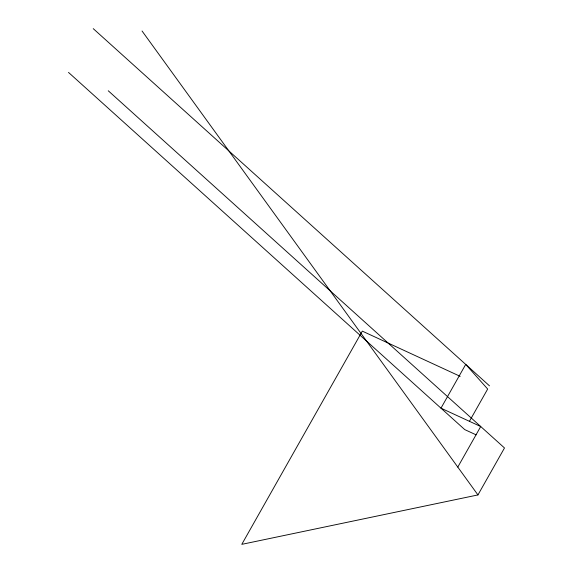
<?xml version="1.0" encoding="UTF-8"?>
<svg xmlns="http://www.w3.org/2000/svg" width="573" height="573" viewBox="0 0 573 573"><rect width="100%" height="100%" fill="white"/><g stroke="black" fill="none" stroke-linecap="round" stroke-linejoin="round"><path stroke-width="0.86" d="M469.502 421.184L487.673 389.038L465.713 364.407L440.974 408.169L480.718 426.527L457.791 467.095M460.176 376.339L362.315 331.13L241.785 544.35L477.946 494.929L504.498 447.964L108.254 90.778M476.106 434.843L464.746 429.6L68.502 72.413M93.241 28.65L489.485 385.837M142.047 30.999L477.946 494.929"/></g></svg>
